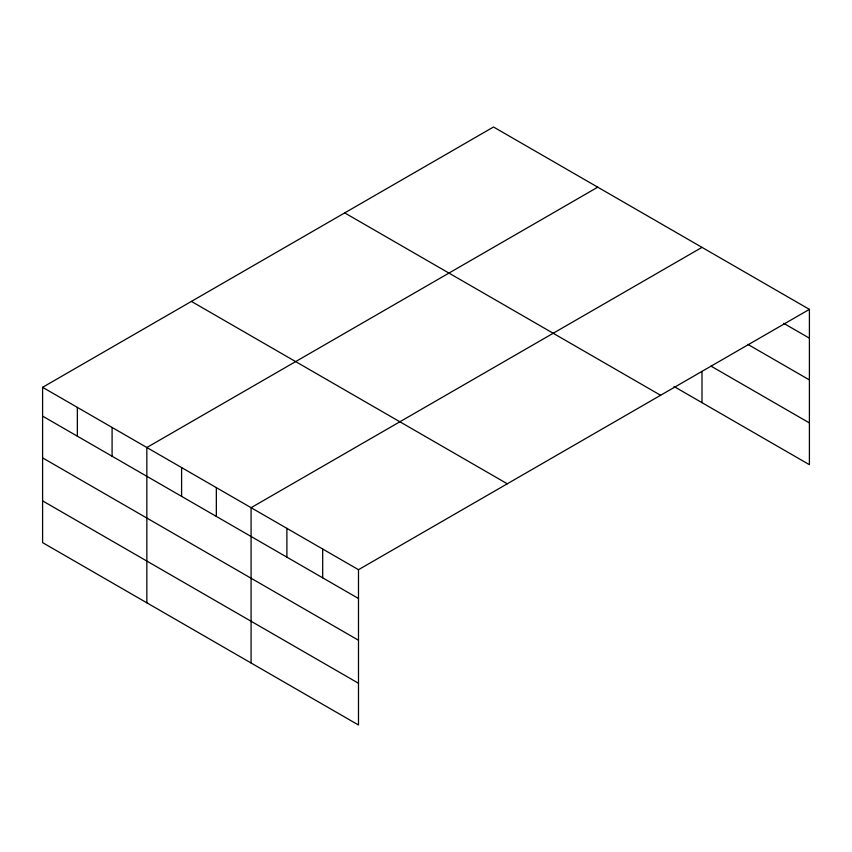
<?xml version="1.0" encoding="UTF-8"?>
<svg xmlns="http://www.w3.org/2000/svg" width="852" height="852" viewBox="0 0 852 852"><rect width="100%" height="100%" fill="white"/><g stroke="black" fill="none" stroke-linecap="round" stroke-linejoin="round"><path stroke-width="1.28" d="M809.4 309.372L493.51 126.991L42.6 387.319L42.6 542.628L358.49 725.009L358.49 569.7L809.4 309.372L809.4 464.681L673.975 386.488M597.753 187.174L146.842 447.513L146.842 602.811M701.995 247.357L251.084 507.696L251.084 662.994M783.67 323.313L809.4 338.169M747.864 344.389L809.4 379.917M710.951 366.083L809.4 422.933M344.709 212.904L660.598 395.275M191.402 301.416L507.291 483.787M42.6 387.319L358.49 569.7M42.6 416.117L358.49 598.498M42.6 457.865L358.49 640.246M42.6 500.88L358.49 683.261M701.995 371.355L701.995 402.666M322.684 549.029L322.684 577.826M286.89 528.357L286.89 557.155M216.344 487.632L216.344 516.429M181.593 467.567L181.593 496.365M112.091 427.448L112.091 456.246M77.351 407.384L77.351 436.181"/></g></svg>
